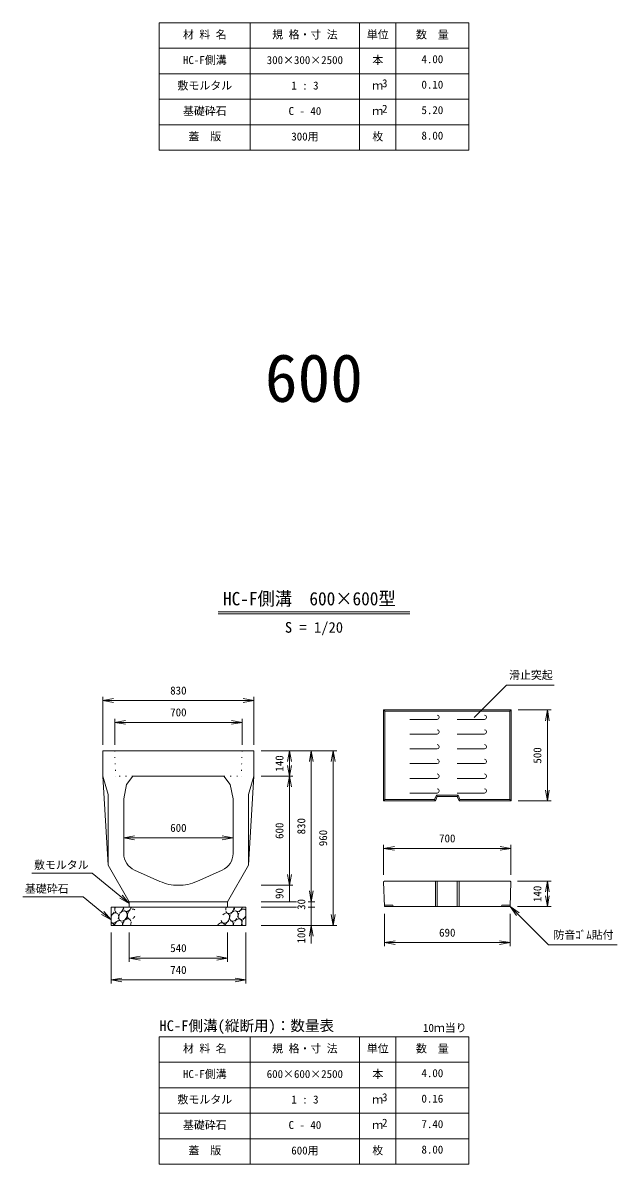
# Model space of a CAD drawing. Units: millimetres, scale not verified. Extents: x 1335 to 18532, y 1277 to 13928.
# Drawn here: x 11054 to 14318, y 1277 to 7550 of the extents above; entities that cross this region are included whole.
import ezdxf
from ezdxf.enums import TextEntityAlignment as Align

# ---------------------------------------------------------------- set-up
doc = ezdxf.new("R2010")
doc.units = ezdxf.units.MM
doc.header["$LTSCALE"] = 20
doc.linetypes.add('DOTTED', pattern=[1.75, 0.25, -1.5])
doc.layers.add('0_2', color=4, linetype='Continuous', lineweight=18)
doc.styles.add('ＭＳ ゴシック-5.0-0.0', font='')
doc.styles.get('ＭＳ ゴシック-5.0-0.0').set_extended_font_data('ＭＳ ゴシック-5.0-0.0')

msp = doc.modelspace()

# ---------------------------------------------------------------- linework, layer by layer
at = {"layer": '0_2', "color": 2}
for p, q in [((11803.17, 7549.55), (11803.17, 6849.55)), ((11803.17, 7549.55), (13503.17, 7549.55)), ((12303.17, 7549.55), (12303.17, 6849.55)), ((13503.17, 7549.55), (13503.17, 6849.55)), ((11803.17, 7409.55), (13503.17, 7409.55)), ((11803.17, 6849.55), (13503.17, 6849.55)), ((13035.09, 3773.5), (13735.09, 3773.5)), ((13035.09, 3273.5), (13035.09, 3773.5)), ((13735.09, 3273.5), (13735.09, 3773.5)), ((11493.17, 3549.65), (11493.17, 3409.65)), ((11493.17, 3549.65), (12323.17, 3549.65)), ((12323.17, 3549.65), (12323.17, 3409.65)), ((11493.17, 3409.65), (11523.17, 3309.65)), ((11623.17, 3364.65), (11658.17, 3409.65)), ((11658.17, 3409.65), (12158.17, 3409.65)), ((12193.17, 3364.65), (12158.17, 3409.65)), ((12323.17, 3409.65), (12293.17, 3309.65)), ((11623.17, 3364.65), (11608.17, 3284.65)), ((12193.17, 3364.65), (12208.17, 3284.65)), ((11523.17, 2919.65), (11523.17, 3309.65)), ((11608.17, 2984.57), (11608.17, 3284.65)), ((12208.17, 2984.57), (12208.17, 3284.65)), ((12293.17, 2919.65), (12293.17, 3309.65)), ((13035.09, 3273.5), (13320.09, 3273.5)), ((13330.09, 3298.5), (13320.09, 3273.5)), ((13330.09, 3298.5), (13440.09, 3298.5)), ((13440.09, 3298.5), (13450.09, 3273.5)), ((13450.09, 3273.5), (13735.09, 3273.5)), ((11523.17, 2919.65), (11638.17, 2719.65)), ((11667.46, 2893.23), (11806.4, 2831.31)), ((12148.88, 2893.23), (12009.94, 2831.31)), ((12293.17, 2919.65), (12178.17, 2719.65)), ((13040.09, 2832.99), (13035.27, 2827.99)), ((13035.27, 2827.99), (13040.09, 2692.99)), ((13040.09, 2832.99), (13730.09, 2832.99)), ((13730.09, 2832.99), (13734.91, 2827.99)), ((13734.91, 2827.99), (13730.09, 2692.99)), ((11638.17, 2719.65), (12178.17, 2719.65)), ((11638.17, 2719.65), (11638.17, 2689.65)), ((12178.17, 2719.65), (12178.17, 2689.65)), ((11538.17, 2689.65), (11538.17, 2589.65)), ((11538.17, 2689.65), (12278.17, 2689.65)), ((12278.17, 2689.65), (12278.17, 2589.65)), ((13040.09, 2692.99), (13730.09, 2692.99)), ((11538.17, 2589.65), (12278.17, 2589.65)), ((11803.17, 1977.28), (11803.17, 1277.28)), ((11803.17, 1977.28), (13503.17, 1977.28)), ((12303.17, 1977.28), (12303.17, 1277.28)), ((13503.17, 1977.28), (13503.17, 1277.28)), ((11803.17, 1837.28), (13503.17, 1837.28)), ((11803.17, 1277.28), (13503.17, 1277.28))]:
    msp.add_line(p, q, dxfattribs=at)
at = {"layer": '0_2'}
for p, q in [((12903.17, 7549.55), (12903.17, 6849.55)), ((13103.17, 7549.55), (13103.17, 6849.55)), ((11803.17, 7269.55), (13503.17, 7269.55)), ((11803.17, 7129.55), (13503.17, 7129.55)), ((11803.17, 6989.55), (13503.17, 6989.55)), ((12126.38, 4312.25), (13179.96, 4312.25)), ((12126.38, 4302.25), (13179.96, 4302.25)), ((13533.18, 3732.58), (13710.29, 3909.68)), ((13710.29, 3909.68), (13972.2, 3909.68)), ((11493.17, 3582.65), (11493.17, 3845.07)), ((11493.17, 3825.07), (11552.26, 3835.49)), ((12323.17, 3825.07), (12264.08, 3835.49)), ((12323.17, 3582.65), (12323.17, 3845.07)), ((11493.17, 3825.07), (11552.26, 3814.65)), ((11493.17, 3825.07), (12323.17, 3825.07)), ((12323.17, 3825.07), (12264.08, 3814.65)), ((13042.09, 3766.5), (13035.09, 3773.5)), ((13042.09, 3280.5), (13042.09, 3766.5)), ((13042.09, 3766.5), (13728.09, 3766.5)), ((13728.09, 3766.5), (13735.09, 3773.5)), ((13728.09, 3766.5), (13728.09, 3280.5)), ((13775.09, 3773.5), (13955.09, 3773.5)), ((13935.09, 3773.5), (13924.67, 3714.41)), ((13935.09, 3773.5), (13945.51, 3714.41)), ((13935.09, 3273.5), (13935.09, 3773.5)), ((11558.17, 3582.65), (11558.17, 3725.07)), ((11558.17, 3705.07), (11617.26, 3715.49)), ((11558.17, 3705.07), (11617.26, 3694.65)), ((11558.17, 3705.07), (12258.17, 3705.07)), ((12258.17, 3705.07), (12199.08, 3715.49)), ((12258.17, 3705.07), (12199.08, 3694.65)), ((12258.17, 3582.65), (12258.17, 3725.07)), ((13180.09, 3721.5), (13330.09, 3721.5)), ((13340.09, 3735.5), (13340.09, 3731.5)), ((13440.09, 3721.5), (13590.09, 3721.5)), ((13600.09, 3735.5), (13600.09, 3731.5)), ((13180.09, 3640.5), (13330.09, 3640.5)), ((13340.09, 3654.5), (13340.09, 3650.5)), ((13440.09, 3640.5), (13590.09, 3640.5)), ((13600.09, 3654.5), (13600.09, 3650.5)), ((12778.17, 3549.65), (12363.17, 3549.65)), ((12518.17, 3549.65), (12507.75, 3490.57)), ((12518.17, 3549.65), (12528.59, 3490.57)), ((12518.17, 3549.65), (12518.17, 3409.65)), ((12638.17, 3549.65), (12627.75, 3490.57)), ((12638.17, 3549.65), (12648.59, 3490.57)), ((12638.17, 3549.65), (12638.17, 2719.65)), ((12758.17, 3549.65), (12747.75, 3490.57)), ((12758.17, 3549.65), (12768.59, 3490.57)), ((12758.17, 3549.65), (12758.17, 2589.65)), ((13180.09, 3559.5), (13330.09, 3559.5)), ((13340.09, 3573.5), (13340.09, 3569.5)), ((13440.09, 3559.5), (13590.09, 3559.5)), ((13600.09, 3573.5), (13600.09, 3569.5)), ((12518.17, 3409.65), (12507.75, 3468.74)), ((12518.17, 3409.65), (12528.59, 3468.74)), ((13180.09, 3478.5), (13330.09, 3478.5)), ((13340.09, 3492.5), (13340.09, 3488.5)), ((13440.09, 3478.5), (13590.09, 3478.5)), ((13600.09, 3492.5), (13600.09, 3488.5)), ((11523.17, 2919.65), (11493.17, 3409.65)), ((12323.17, 3409.65), (12293.17, 2919.65)), ((12363.17, 3409.65), (12536.28, 3409.65)), ((12518.17, 3409.65), (12507.75, 3350.57)), ((12518.17, 3409.65), (12528.59, 3350.57)), ((12518.17, 3409.65), (12518.17, 2809.65)), ((13180.09, 3397.5), (13330.09, 3397.5)), ((13340.09, 3411.5), (13340.09, 3407.5)), ((13440.09, 3397.5), (13590.09, 3397.5)), ((13600.09, 3411.5), (13600.09, 3407.5)), ((13340.09, 3330.5), (13340.09, 3326.5)), ((13600.09, 3330.5), (13600.09, 3326.5)), ((13935.09, 3273.5), (13924.67, 3332.59)), ((13935.09, 3273.5), (13945.51, 3332.59)), ((13042.09, 3280.5), (13035.09, 3273.5)), ((13315.35, 3280.5), (13042.09, 3280.5)), ((13180.09, 3316.5), (13330.09, 3316.5)), ((13325.35, 3305.5), (13315.35, 3280.5)), ((13315.35, 3280.5), (13320.09, 3273.5)), ((13444.83, 3305.5), (13325.35, 3305.5)), ((13330.09, 3298.5), (13325.35, 3305.5)), ((13440.09, 3316.5), (13590.09, 3316.5)), ((13444.83, 3305.5), (13440.09, 3298.5)), ((13454.83, 3280.5), (13444.83, 3305.5)), ((13454.83, 3280.5), (13450.09, 3273.5)), ((13728.09, 3280.5), (13454.83, 3280.5)), ((13728.09, 3280.5), (13735.09, 3273.5)), ((13775.09, 3273.5), (13955.09, 3273.5)), ((11608.17, 3070.41), (11667.26, 3080.83)), ((12208.17, 3070.41), (12149.08, 3080.83)), ((11608.17, 3070.41), (11667.26, 3059.99)), ((11608.17, 3070.41), (12208.17, 3070.41)), ((12208.17, 3070.41), (12149.08, 3059.99)), ((13035.27, 2867.99), (13035.27, 3032.52)), ((13035.27, 3012.52), (13094.35, 3022.94)), ((13035.27, 3012.52), (13094.35, 3002.1)), ((13035.27, 3012.52), (13734.91, 3012.52)), ((13734.91, 3012.52), (13675.82, 3022.94)), ((13734.91, 3012.52), (13675.82, 3002.1)), ((13734.91, 2867.99), (13734.91, 3032.52)), ((11435.12, 2876.66), (11103.64, 2876.66)), ((11638.17, 2709.65), (11435.12, 2876.66)), ((12518.17, 2809.65), (12507.75, 2868.74)), ((12518.17, 2809.65), (12528.59, 2868.74)), ((13320.09, 2832.99), (13320.09, 2692.99)), ((13330.09, 2832.99), (13330.09, 2692.99)), ((13440.09, 2832.99), (13440.09, 2692.99)), ((13450.09, 2832.99), (13450.09, 2692.99)), ((13770.09, 2832.99), (13955.09, 2832.99)), ((13935.09, 2832.99), (13924.67, 2773.9)), ((13935.09, 2832.99), (13945.51, 2773.9)), ((13935.09, 2832.99), (13935.09, 2692.99)), ((12363.17, 2809.65), (12536.28, 2809.65)), ((12518.17, 2809.65), (12518.17, 2719.65)), ((12638.17, 2719.65), (12627.75, 2778.74)), ((12638.17, 2719.65), (12648.59, 2778.74)), ((11385.12, 2745.54), (11053.64, 2745.54)), ((11538.17, 2619.65), (11385.12, 2745.54)), ((11638.17, 2709.65), (11585.92, 2739.14)), ((11638.17, 2709.65), (11599.15, 2755.24)), ((12363.17, 2719.65), (12556.78, 2719.65)), ((12621.64, 2719.65), (12658.17, 2719.65)), ((12638.17, 2719.65), (12638.17, 2689.65)), ((13085.09, 2699.99), (13039.72, 2699.99)), ((13085.09, 2699.99), (13086.96, 2692.99)), ((13685.09, 2699.99), (13683.21, 2692.99)), ((13685.09, 2699.99), (13730.46, 2699.99)), ((13935.09, 2692.99), (13924.67, 2752.08)), ((13935.09, 2692.99), (13945.51, 2752.08)), ((11538.17, 2619.65), (11485.92, 2649.14)), ((11538.17, 2619.65), (11499.15, 2665.24)), ((12363.17, 2689.65), (12556.78, 2689.65)), ((12621.64, 2689.65), (12658.17, 2689.65)), ((12638.17, 2689.65), (12638.17, 2589.65)), ((12758.17, 2589.65), (12747.75, 2648.74)), ((12758.17, 2589.65), (12768.59, 2648.74)), ((13040.09, 2474.65), (13040.09, 2652.99)), ((13730.09, 2692.99), (13779.24, 2658.57)), ((13730.09, 2692.99), (13764.5, 2643.84)), ((13730.09, 2692.99), (13941.11, 2481.96)), ((13730.09, 2474.65), (13730.09, 2652.99)), ((13770.09, 2692.99), (13955.09, 2692.99)), ((12363.17, 2589.65), (12778.17, 2589.65)), ((12638.17, 2589.65), (12627.75, 2530.57)), ((12638.17, 2589.65), (12638.17, 2489.78)), ((12638.17, 2589.65), (12648.59, 2530.57)), ((11538.17, 2269.65), (11538.17, 2549.65)), ((11638.17, 2389.65), (11638.17, 2549.65)), ((12178.17, 2389.65), (12178.17, 2549.65)), ((12278.17, 2269.65), (12278.17, 2549.65)), ((13040.09, 2494.65), (13099.18, 2505.07)), ((13040.09, 2494.65), (13099.18, 2484.24)), ((13040.09, 2494.65), (13730.09, 2494.65)), ((13730.09, 2494.65), (13671, 2505.07)), ((13730.09, 2494.65), (13671, 2484.24)), ((14318.15, 2481.96), (13941.11, 2481.96)), ((11638.17, 2409.65), (11697.26, 2420.07)), ((11638.17, 2409.65), (11697.26, 2399.24)), ((11638.17, 2409.65), (12178.17, 2409.65)), ((12178.17, 2409.65), (12119.08, 2420.07)), ((12178.17, 2409.65), (12119.08, 2399.24)), ((11538.17, 2289.65), (11597.26, 2300.07)), ((11538.17, 2289.65), (11597.26, 2279.24)), ((11538.17, 2289.65), (12278.17, 2289.65)), ((12278.17, 2289.65), (12219.08, 2300.07)), ((12278.17, 2289.65), (12219.08, 2279.24)), ((12903.17, 1977.28), (12903.17, 1277.28)), ((13103.17, 1977.28), (13103.17, 1277.28)), ((11803.17, 1697.28), (13503.17, 1697.28)), ((11803.17, 1557.28), (13503.17, 1557.28)), ((11803.17, 1417.28), (13503.17, 1417.28))]:
    msp.add_line(p, q, dxfattribs=at)
at = {"layer": '0_2', "color": 2, "linetype": 'DOTTED'}
for p, q in [((11558.17, 3549.65), (11563.17, 3409.65)), ((12258.17, 3549.65), (12253.17, 3409.65)), ((11658.17, 3409.65), (11563.17, 3409.65)), ((12158.17, 3409.65), (12253.17, 3409.65))]:
    msp.add_line(p, q, dxfattribs=at)
at = {"layer": '0_2', "color": 9}
for p, q in [((13040.09, 2692.99), (13039.72, 2699.99)), ((13039.72, 2699.99), (13085.09, 2699.99)), ((13085.09, 2699.99), (13086.96, 2692.99)), ((13685.09, 2699.99), (13683.21, 2692.99)), ((13730.46, 2699.99), (13685.09, 2699.99)), ((13730.09, 2692.99), (13730.46, 2699.99)), ((13086.96, 2692.99), (13040.09, 2692.99)), ((13683.21, 2692.99), (13730.09, 2692.99))]:
    msp.add_line(p, q, dxfattribs=at)
at = {"layer": '0_2'}
for centre, start, end in [((13330.09, 3735.5), 0, 90), ((13330.09, 3731.5), 270, 0), ((13590.09, 3735.5), 0, 90), ((13590.09, 3731.5), 270, 0), ((13330.09, 3654.5), 0, 90), ((13330.09, 3650.5), 270, 0), ((13590.09, 3654.5), 0, 90), ((13590.09, 3650.5), 270, 0), ((13330.09, 3573.5), 0, 90), ((13590.09, 3573.5), 0, 90), ((13330.09, 3569.5), 270, 0), ((13590.09, 3569.5), 270, 0), ((13330.09, 3492.5), 0, 90), ((13330.09, 3488.5), 270, 0), ((13590.09, 3492.5), 0, 90), ((13590.09, 3488.5), 270, 0), ((13330.09, 3411.5), 0, 90), ((13330.09, 3407.5), 270, 0), ((13590.09, 3411.5), 0, 90), ((13590.09, 3407.5), 270, 0), ((13330.09, 3330.5), 0, 90), ((13330.09, 3326.5), 270, 0), ((13590.09, 3330.5), 0, 90), ((13590.09, 3326.5), 270, 0)]:
    msp.add_arc(centre, 10, start, end, dxfattribs=at)
at = {"layer": '0_2', "color": 2}
for centre, radius, start, end in [((11708.17, 2984.57), 100, 180, 245.97819), ((12108.17, 2984.57), 100, 294.02181, 0), ((11908.17, 3059.65), 250, 245.97819, 270), ((11908.17, 3059.65), 250, 270, 294.02181)]:
    msp.add_arc(centre, radius, start, end, dxfattribs=at)
at = {"layer": '0_2'}
for centre, start_param, end_param in [((11536.11, 2672.71), 3.8493841, 4.6902001), ((11556.99, 2629.8), 4.8928581, 7.840068), ((11582.56, 2683.45), 1.6822672, 3.0041978), ((11536.11, 2672.71), 5.1474802, 5.7147216), ((11603.78, 2641.02), 1.5802698, 7.6313716), ((11582.56, 2683.45), 3.7709083, 5.2928579), ((11629.63, 2694.66), 2.0795248, 2.547628), ((11629.63, 2694.66), 2.9199025, 4.8956003), ((11651.01, 2651.19), 1.0316857, 3.395071), ((11651.01, 2651.19), 6.0011175, 6.7364116), ((11651.01, 2651.19), 4.0306578, 4.6625812), ((12165.84, 2629.4), 2.320676, 7.4860293), ((12191.41, 2683.05), 1.6822672, 2.2705704), ((12191.41, 2683.05), 2.5502995, 5.2928579), ((12212.63, 2640.62), 1.6079237, 4.5711327), ((12212.63, 2640.62), 4.8597842, 7.6713492), ((12238.48, 2694.26), 2.0795248, 2.5744435), ((12238.48, 2694.26), 2.9579169, 4.8956003), ((12259.86, 2650.79), 1.6954897, 4.6625812), ((12259.86, 2650.79), 6.0011175, 7.7378401), ((12280.71, 2608.22), 0.7283933, 1.3802926), ((11556.99, 2629.8), 2.8236307, 4.347989), ((11530.76, 2576.01), 5.5751573, 6.5743529), ((11577.84, 2587.22), 0.0324618, 1.8168834), ((11577.84, 2587.22), 5.1582417, 5.8599737), ((11624.78, 2597.41), 1.3150626, 2.1784748), ((11624.78, 2597.41), 5.7286705, 7.256989), ((11624.78, 2597.41), 4.7966503, 5.462491), ((12139.61, 2575.61), 5.5751573, 7.6831531), ((12186.69, 2586.82), 0.7069732, 1.8168834), ((12186.69, 2586.82), 5.1582417, 6.5669059), ((12233.63, 2597.01), 1.6215093, 2.1784748), ((12233.63, 2597.01), 4.7966503, 7.602652), ((12280.71, 2608.22), 1.6544758, 2.6284553)]:
    msp.add_ellipse(centre, major_axis=(13.56, 26.74), ratio=0.710984, start_param=start_param, end_param=end_param, dxfattribs=at)

# ---------------------------------------------------------------- texts
at = {"layer": '0_2', "color": 7, "style": 'ＭＳ ゴシック-5.0-0.0'}
for s, height, p in [('材 料 名', 43.99, (11933.22, 7449.62)), ('規 格・寸 法', 43.99, (12423.22, 7449.62)), ('単位', 43.99, (12943.22, 7449.62)), ('数\u3000量', 43.99, (13213.22, 7449.62)), ('HC-F側溝', 43.99, (11933.22, 7309.66)), ('300×300×2500', 43.99, (12393.22, 7309.66)), ('本', 43.99, (12973.22, 7309.61)), ('4.00', 43.99, (13243.17, 7314.66)), ('敷モルタル', 43.99, (11903.22, 7169.66)), ('1 : 3', 43.99, (12528.22, 7169.66)), ('ｍ', 43.99, (12973.22, 7169.61)), ('3', 43.99, (13026.54, 7182.12)), ('0.10', 43.99, (13243.17, 7174.66)), ('基礎砕石', 43.99, (11933.22, 7029.66)), ('2', 43.99, (13026.54, 7042.12)), ('5.20', 43.99, (13243.17, 7034.66)), ('C - 40', 43.99, (12513.22, 7029.66)), ('ｍ', 43.99, (12973.22, 7029.61)), ('蓋\u3000版', 43.99, (11963.22, 6889.62)), ('300用', 43.99, (12528.22, 6889.62)), ('枚', 43.99, (12973.22, 6889.59)), ('8.00', 43.99, (13243.17, 6894.62)), ('600', 263.9, (12383.2, 5387.18)), ('S = 1/20', 58.65, (12493.19, 4180.33)), ('滑止突起', 43.99, (13724.45, 3929.77)), ('830', 43.99, (11863.17, 3845.07)), ('700', 43.99, (11863.17, 3725.07)), ('600', 43.99, (11863.17, 3090.41)), ('700', 43.99, (13340.09, 3032.52)), ('敷モルタル', 43.99, (11114.95, 2886.72)), ('基礎砕石', 43.99, (11064.95, 2755.6)), ('690', 43.99, (13340.09, 2514.65)), ('防音ｺﾞﾑ貼付', 43.99, (13968.15, 2501.96)), ('540', 43.99, (11863.17, 2429.65)), ('740', 43.99, (11863.17, 2309.65)), ('HC-F側溝(縦断用)：数量表', 58.65, (11803.84, 1991.38)), ('10ｍ当り', 43.99, (13251.81, 1991.33)), ('材 料 名', 43.99, (11933.22, 1877.35)), ('規 格・寸 法', 43.99, (12423.22, 1877.35)), ('単位', 43.99, (12943.22, 1877.35)), ('数\u3000量', 43.99, (13213.22, 1877.35)), ('HC-F側溝', 43.99, (11933.21, 1737.37)), ('600×600×2500', 43.99, (12393.22, 1737.37)), ('本', 43.99, (12973.22, 1737.34)), ('4.00', 43.99, (13243.17, 1742.37)), ('敷モルタル', 43.99, (11903.22, 1597.39)), ('1 : 3', 43.99, (12528.22, 1597.39)), ('ｍ', 43.99, (12973.22, 1597.34)), ('3', 43.99, (13026.54, 1609.85)), ('0.16', 43.99, (13243.17, 1602.37)), ('基礎砕石', 43.99, (11933.22, 1457.39)), ('C - 40', 43.99, (12513.22, 1457.39)), ('2', 43.99, (13026.54, 1469.85)), ('7.40', 43.99, (13243.17, 1462.37)), ('ｍ', 43.99, (12973.22, 1457.34)), ('蓋\u3000版', 43.99, (11963.22, 1317.35)), ('枚', 43.99, (12973.22, 1317.32)), ('600用', 43.99, (12528.22, 1317.35)), ('8.00', 43.99, (13243.17, 1322.33))]:
    msp.add_text(s, height=height, dxfattribs=at).set_placement(p, align=Align.BOTTOM_LEFT)
at = {"layer": '0_2', "color": 7, "style": 'ＭＳ ゴシック-5.0-0.0', "width": 0.95}
msp.add_text('HC-F側溝\u3000600×600型 ', height=73.31, dxfattribs=at).set_placement((12153.19, 4326.33), align=Align.BOTTOM_LEFT)
at = {"layer": '0_2', "color": 7, "style": 'ＭＳ ゴシック-5.0-0.0'}
for s, p in [('140', (12498.17, 3434.65)), ('500', (13915.05, 3478.53)), ('600', (12498.17, 3064.65)), ('830', (12618.17, 3089.65)), ('960', (12738.17, 3024.65)), ('90', (12498.17, 2734.65)), ('140', (13915.09, 2717.99)), ('30', (12618.17, 2674.65)), ('100', (12618.17, 2489.82))]:
    msp.add_text(s, height=43.99, rotation=90, dxfattribs=at).set_placement(p, align=Align.BOTTOM_LEFT)

doc.saveas('drawing.dxf')
